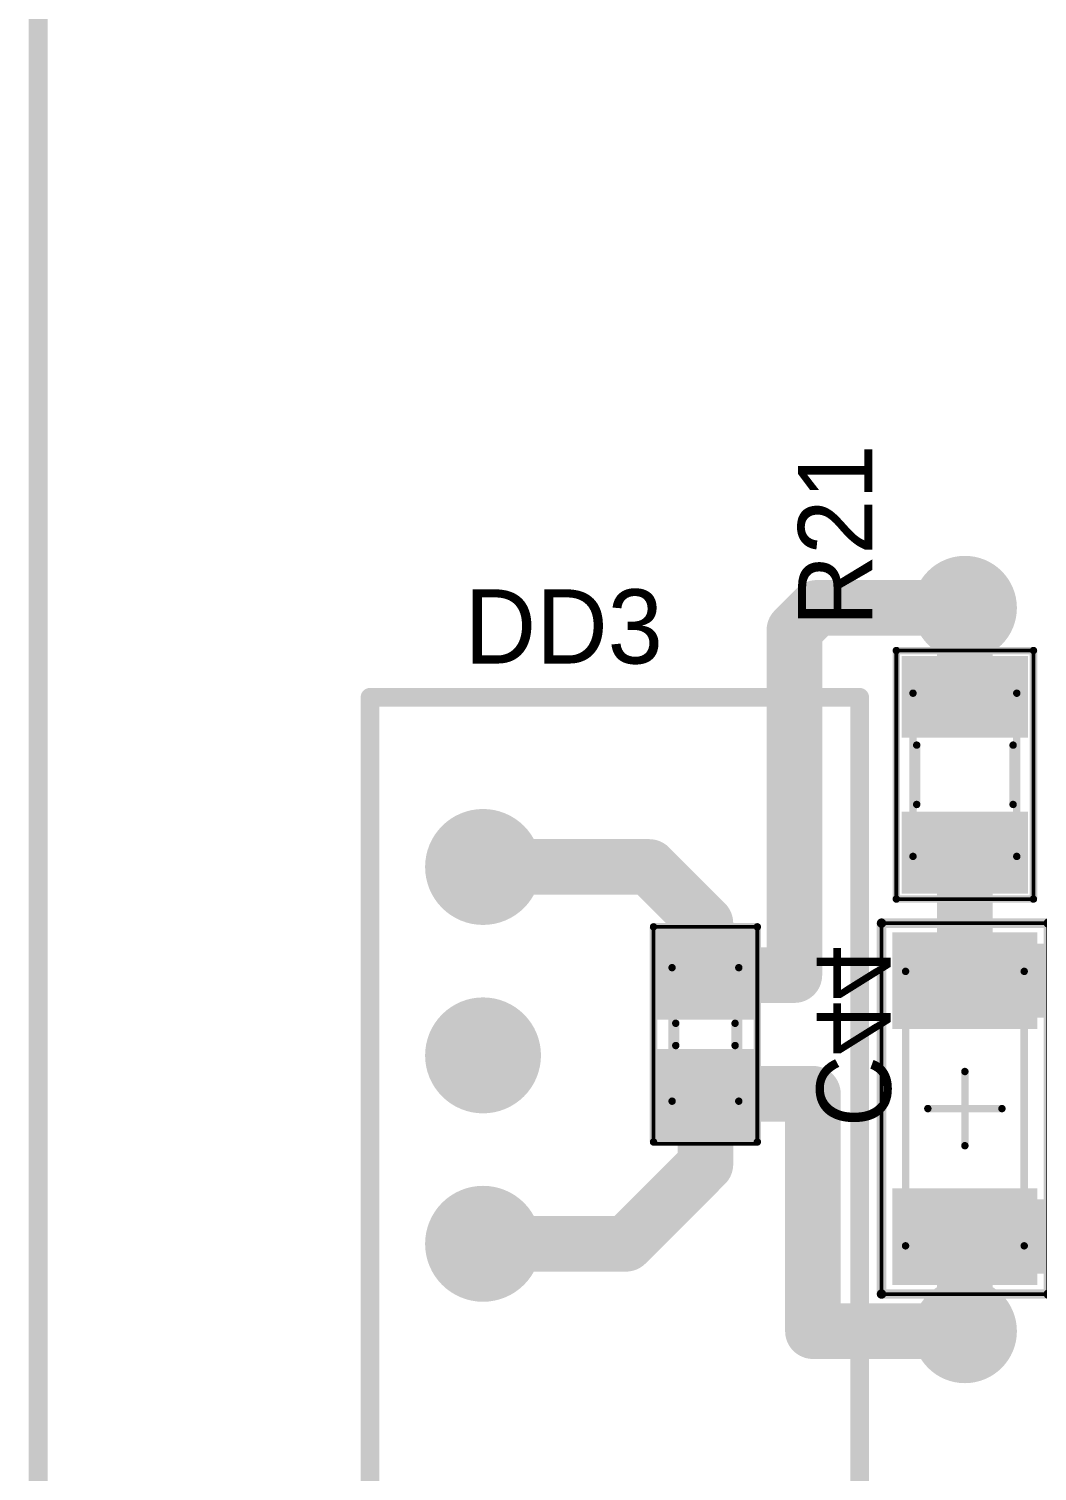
# Model space of a CAD drawing. Header units: millimetres. Extents: x 25 to 183, y 185 to 406.
# Drawn here: x 25.27 to 38.88, y 217.01 to 236.46 of the extents above; entities that cross this region are included whole.
import ezdxf

# ---------------------------------------------------------------- set-up
doc = ezdxf.new("R2010")
doc.units = ezdxf.units.MM
for name, color, linetype in [('BottomLayer', 5, 'Continuous'), ('BottomOverlay', 54, 'Continuous'), ('BottomPaste', 16, 'Continuous'), ('BottomSolder', 6, 'Continuous'), ('Mechanical1', 6, 'Continuous'), ('Mechanical13', 56, 'Continuous'), ('Mechanical15', 56, 'Continuous'), ('MultiLayer', 9, 'Continuous'), ('PadHoleLayer', 156, 'Continuous'), ('TopLayer', 1, 'Continuous'), ('TopOverlay', 2, 'Continuous'), ('TopPaste', 8, 'Continuous'), ('TopSolder', 216, 'Continuous'), ('ViaHoleLayer', 16, 'Continuous')]:
    doc.layers.add(name, color=color, linetype=linetype)

# ---------------------------------------------------------------- blocks, each defined once
blk = doc.blocks.new('SMD_C_0603_B_1892')
at = {"layer": 'BottomLayer'}
for points in [[(-1.29999994, 0.5499989), (-1.29999994, -0.5499989), (-0.30000194, 0.5499989), (-0.30000194, -0.5499989)], [(0.2999994, 0.5499989), (0.2999994, -0.5499989), (1.2999974, 0.5499989), (1.2999974, -0.5499989)]]:
    blk.add_solid(points, dxfattribs=at)
at = {"layer": 'BottomOverlay', "const_width": 0.0999998}
for points in [[(-1.44999964, 0.7000011399999999), (1.44999964, 0.7000011399999999)], [(-1.44999964, 0.7000011399999999), (-1.44999964, -0.7000011399999999)], [(1.44999964, 0.7000011399999999), (1.44999964, -0.7000011399999999)], [(-0.1499997, 0.40000174), (0.1499997, 0.40000174)], [(-0.1499997, -0.3999992), (0.1499997, -0.3999992)], [(-1.44999964, -0.7000011399999999), (1.44999964, -0.7000011399999999)]]:
    blk.add_lwpolyline(points, dxfattribs=at)
at = {"layer": 'BottomOverlay', "const_width": 0.0499999}
for points in [[(-1.47499832, 0.7000011399999999, 1), (-1.42500096, 0.7000011399999999, 1)], [(-1.47499832, 0.7000011399999999, 1), (-1.42500096, 0.7000011399999999, 1)], [(1.42500096, 0.7000011399999999, 1), (1.47499832, 0.7000011399999999, 1)], [(1.42500096, 0.7000011399999999, 1), (1.47499832, 0.7000011399999999, 1)], [(-0.17499838, 0.40000174, 1), (-0.12500102, 0.40000174, 1)], [(0.12500102, 0.40000174, 1), (0.17499838, 0.40000174, 1)], [(-0.17499838, -0.3999992, 1), (-0.12500102, -0.3999992, 1)], [(0.12500102, -0.3999992, 1), (0.17499838, -0.3999992, 1)], [(-1.47499832, -0.7000011399999999, 1), (-1.42500096, -0.7000011399999999, 1)], [(-1.47499832, -0.7000011399999999, 1), (-1.42500096, -0.7000011399999999, 1)], [(1.42500096, -0.7000011399999999, 1), (1.47499832, -0.7000011399999999, 1)], [(1.42500096, -0.7000011399999999, 1), (1.47499832, -0.7000011399999999, 1)]]:
    blk.add_lwpolyline(points, format="xyb", close=True, dxfattribs=at)
at = {"layer": 'BottomPaste'}
for points in [[(-1.29999994, 0.5499989), (-1.29999994, -0.5499989), (-0.30000194, 0.5499989), (-0.30000194, -0.5499989)], [(0.2999994, 0.5499989), (0.2999994, -0.5499989), (1.2999974, 0.5499989), (1.2999974, -0.5499989)]]:
    blk.add_solid(points, dxfattribs=at)
at = {"layer": 'BottomSolder'}
for points in [[(-1.40159994, 0.6515989), (-1.40159994, -0.6515989), (-0.19840194, 0.6515989), (-0.19840194, -0.6515989)], [(0.1983994, 0.6515989), (0.1983994, -0.6515989), (1.4015974, 0.6515989), (1.4015974, -0.6515989)]]:
    blk.add_solid(points, dxfattribs=at)
at = {"layer": 'Mechanical13', "const_width": 0.0999998}
for points in [[(-0.90000074, 0.45000164), (0.8999982, 0.45000164)], [(-0.90000074, 0.45000164), (-0.90000074, -0.4499991)], [(0.8999982, 0.45000164), (0.8999982, -0.4499991)], [(-0.90000074, -0.4499991), (0.8999982, -0.4499991)]]:
    blk.add_lwpolyline(points, dxfattribs=at)
at = {"layer": 'Mechanical13', "const_width": 0.0499999}
for points in [[(-0.9249994199999999, 0.45000164, 1), (-0.8750020599999999, 0.45000164, 1)], [(-0.9249994199999999, 0.45000164, 1), (-0.8750020599999999, 0.45000164, 1)], [(0.8749995199999999, 0.45000164, 1), (0.9249968799999999, 0.45000164, 1)], [(0.8749995199999999, 0.45000164, 1), (0.9249968799999999, 0.45000164, 1)], [(-0.9249994199999999, -0.4499991, 1), (-0.8750020599999999, -0.4499991, 1)], [(-0.9249994199999999, -0.4499991, 1), (-0.8750020599999999, -0.4499991, 1)], [(0.8749995199999999, -0.4499991, 1), (0.9249968799999999, -0.4499991, 1)], [(0.8749995199999999, -0.4499991, 1), (0.9249968799999999, -0.4499991, 1)]]:
    blk.add_lwpolyline(points, format="xyb", close=True, dxfattribs=at)
at = {"layer": 'Mechanical15', "const_width": 0.0499999}
for points in [[(-1.47500086, 0.7000011399999999), (1.44999964, 0.7000011399999999)], [(-1.47500086, 0.7000011399999999), (-1.47500086, -0.7000011399999999)], [(1.44999964, 0.7000011399999999), (1.44999964, -0.7000011399999999)], [(-1.47500086, -0.7000011399999999), (1.44999964, -0.7000011399999999)]]:
    blk.add_lwpolyline(points, dxfattribs=at)
at = {"layer": 'Mechanical15', "const_width": 0.02499868}
for points in [[(-1.4875002, 0.7000011399999999, 1), (-1.46250152, 0.7000011399999999, 1)], [(-1.4875002, 0.7000011399999999, 1), (-1.46250152, 0.7000011399999999, 1)], [(1.4375003, 0.7000011399999999, 1), (1.46249898, 0.7000011399999999, 1)], [(1.4375003, 0.7000011399999999, 1), (1.46249898, 0.7000011399999999, 1)], [(-1.4875002, -0.7000011399999999, 1), (-1.46250152, -0.7000011399999999, 1)], [(-1.4875002, -0.7000011399999999, 1), (-1.46250152, -0.7000011399999999, 1)], [(1.4375003, -0.7000011399999999, 1), (1.46249898, -0.7000011399999999, 1)], [(1.4375003, -0.7000011399999999, 1), (1.46249898, -0.7000011399999999, 1)]]:
    blk.add_lwpolyline(points, format="xyb", close=True, dxfattribs=at)
blk = doc.blocks.new('SIP7_1910')
at = {"layer": 'BottomLayer', "const_width": 0.67999864}
for points in [[(9.82000068, 0, 1), (10.49999932, 0, 1)], [(12.36000068, 0, 1), (13.03999932, 0, 1)], [(14.90000068, 0, 1), (15.57999932, 0, 1)]]:
    blk.add_lwpolyline(points, format="xyb", close=True, dxfattribs=at)
at = {"layer": 'BottomSolder', "const_width": 0.78159864}
for points in [[(9.769200679999999, 0, 1), (10.55079932, 0, 1)], [(12.30920068, 0, 1), (13.09079932, 0, 1)], [(14.84920068, 0, 1), (15.63079932, 0, 1)]]:
    blk.add_lwpolyline(points, format="xyb", close=True, dxfattribs=at)
at = {"layer": 'MultiLayer', "const_width": 0.67999864}
for points in [[(9.82000068, 0, 1), (10.49999932, 0, 1)], [(12.36000068, 0, 1), (13.03999932, 0, 1)], [(14.90000068, 0, 1), (15.57999932, 0, 1)]]:
    blk.add_lwpolyline(points, format="xyb", close=True, dxfattribs=at)
at = {"layer": 'PadHoleLayer', "const_width": 0.3999992}
for points in [[(9.9600004, 0, 1), (10.3599996, 0, 1)], [(12.5000004, 0, 1), (12.8999996, 0, 1)], [(15.0400004, 0, 1), (15.4399996, 0, 1)]]:
    blk.add_lwpolyline(points, format="xyb", close=True, dxfattribs=at)
at = {"layer": 'TopLayer', "const_width": 0.67999864}
for points in [[(9.82000068, 0, 1), (10.49999932, 0, 1)], [(12.36000068, 0, 1), (13.03999932, 0, 1)], [(14.90000068, 0, 1), (15.57999932, 0, 1)]]:
    blk.add_lwpolyline(points, format="xyb", close=True, dxfattribs=at)
at = {"layer": 'TopOverlay', "const_width": 0.254}
for points in [[(-2.54, 1.524), (17.526, 1.524)], [(17.526, 1.524), (17.526, -5.08)], [(-2.54, -5.08), (16.002, -5.08)], [(16.002, -5.08), (17.526, -5.08)]]:
    blk.add_lwpolyline(points, dxfattribs=at)
at = {"layer": 'TopOverlay', "const_width": 0.127}
for points in [[(17.4625, 1.524, 1), (17.5895, 1.524, 1)], [(17.4625, 1.524, 1), (17.5895, 1.524, 1)], [(15.9385, -5.08, 1), (16.0655, -5.08, 1)], [(15.9385, -5.08, 1), (16.0655, -5.08, 1)], [(17.4625, -5.08, 1), (17.5895, -5.08, 1)], [(17.4625, -5.08, 1), (17.5895, -5.08, 1)]]:
    blk.add_lwpolyline(points, format="xyb", close=True, dxfattribs=at)
at = {"layer": 'TopSolder', "const_width": 0.78159864}
for points in [[(9.769200679999999, 0, 1), (10.55079932, 0, 1)], [(12.30920068, 0, 1), (13.09079932, 0, 1)], [(14.84920068, 0, 1), (15.63079932, 0, 1)]]:
    blk.add_lwpolyline(points, format="xyb", close=True, dxfattribs=at)
blk = doc.blocks.new('SOD80C_1938')
at = {"layer": 'Mechanical13', "const_width": 0.0999998}
for points in [[(-1.85000138, 0.7999984), (-1.85000138, -0.80000094)], [(-1.85000138, 0.7999984), (1.84999884, 0.7999984)], [(1.84999884, 0.7999984), (1.84999884, -0.80000094)], [(-1.85000138, -0.80000094), (1.84999884, -0.80000094)]]:
    blk.add_lwpolyline(points, dxfattribs=at)
at = {"layer": 'Mechanical13', "const_width": 0.0499999}
for points in [[(-1.87500006, 0.7999984, 1), (-1.8250027, 0.7999984, 1)], [(-1.87500006, 0.7999984, 1), (-1.8250027, 0.7999984, 1)], [(1.82500016, 0.7999984, 1), (1.87499752, 0.7999984, 1)], [(1.82500016, 0.7999984, 1), (1.87499752, 0.7999984, 1)], [(-1.87500006, -0.80000094, 1), (-1.8250027, -0.80000094, 1)], [(-1.87500006, -0.80000094, 1), (-1.8250027, -0.80000094, 1)], [(1.82500016, -0.80000094, 1), (1.87499752, -0.80000094, 1)], [(1.82500016, -0.80000094, 1), (1.87499752, -0.80000094, 1)]]:
    blk.add_lwpolyline(points, format="xyb", close=True, dxfattribs=at)
at = {"layer": 'Mechanical15'}
for points, const_width in [([(-2.50000008, 1.12499902), (-2.50000008, -1.12500156)], 0.0499999), ([(-2.50000008, 1.12499902), (2.50000008, 1.12499902)], 0.0499999), ([(2.50000008, 1.12499902), (2.50000008, -1.12500156)], 0.0499999), ([(0, 0.499999), (0, -0.50000154)], 0.0999998), ([(-0.50000154, 0), (0.499999, 0)], 0.0999998), ([(-2.50000008, -1.12500156), (2.50000008, -1.12500156)], 0.0499999)]:
    blk.add_lwpolyline(points, dxfattribs=dict(at, const_width=const_width))
for points, const_width in [([(-2.51249942, 1.12499902, 1), (-2.48750074, 1.12499902, 1)], 0.02499868), ([(-2.51249942, 1.12499902, 1), (-2.48750074, 1.12499902, 1)], 0.02499868), ([(2.48750074, 1.12499902, 1), (2.51249942, 1.12499902, 1)], 0.02499868), ([(2.48750074, 1.12499902, 1), (2.51249942, 1.12499902, 1)], 0.02499868), ([(-0.02499868, 0.499999, 1), (0.02499868, 0.499999, 1)], 0.0499999), ([(-0.52500022, 0, 1), (-0.47500286, 0, 1)], 0.0499999), ([(0.47500032, 0, 1), (0.52499768, 0, 1)], 0.0499999), ([(-0.02499868, -0.50000154, 1), (0.02499868, -0.50000154, 1)], 0.0499999), ([(-2.51249942, -1.12500156, 1), (-2.48750074, -1.12500156, 1)], 0.02499868), ([(-2.51249942, -1.12500156, 1), (-2.48750074, -1.12500156, 1)], 0.02499868), ([(2.48750074, -1.12500156, 1), (2.51249942, -1.12500156, 1)], 0.02499868), ([(2.48750074, -1.12500156, 1), (2.51249942, -1.12500156, 1)], 0.02499868)]:
    blk.add_lwpolyline(points, format="xyb", close=True, dxfattribs=dict(at, const_width=const_width))
at = {"layer": 'TopLayer'}
for points in [[(-1.17500146, -0.8749995199999999), (-1.17500146, 0.8749995199999999), (-2.27499926, -0.8749995199999999), (-2.27499926, 0.8749995199999999)], [(2.27499926, -0.8749995199999999), (2.27499926, 0.8749995199999999), (1.17500146, -0.8749995199999999), (1.17500146, 0.8749995199999999)]]:
    blk.add_solid(points, dxfattribs=at)
at = {"layer": 'TopOverlay'}
for p, q in [((-0.05587746, -3.3249997), (-0.05587746, -2.8171648)), ((-0.30979364, -3.07108098), (0.19804126, -3.07108098))]:
    blk.add_line(p, q, dxfattribs=at)
at = {"layer": 'TopOverlay', "const_width": 0.127}
for points in [[(-2.50000008, 1.12499902), (-2.50000008, -1.12499902)], [(-2.50000008, 1.12499902), (2.50000008, 1.12499902)], [(2.50000008, 1.12499902), (2.50000008, -1.12499902)], [(-2.50000008, -1.12499902), (2.50000008, -1.12499902)]]:
    blk.add_lwpolyline(points, dxfattribs=at)
at = {"layer": 'TopOverlay', "const_width": 0.0635}
for points in [[(-2.53175008, 1.12499902, 1), (-2.46825008, 1.12499902, 1)], [(-2.53175008, 1.12499902, 1), (-2.46825008, 1.12499902, 1)], [(2.46825008, 1.12499902, 1), (2.53175008, 1.12499902, 1)], [(2.46825008, 1.12499902, 1), (2.53175008, 1.12499902, 1)], [(-2.53175008, -1.12499902, 1), (-2.46825008, -1.12499902, 1)], [(-2.53175008, -1.12499902, 1), (-2.46825008, -1.12499902, 1)], [(2.46825008, -1.12499902, 1), (2.53175008, -1.12499902, 1)], [(2.46825008, -1.12499902, 1), (2.53175008, -1.12499902, 1)]]:
    blk.add_lwpolyline(points, format="xyb", close=True, dxfattribs=at)
at = {"layer": 'TopPaste'}
for points in [[(-1.17500146, -0.8749995199999999), (-1.17500146, 0.8749995199999999), (-2.27499926, -0.8749995199999999), (-2.27499926, 0.8749995199999999)], [(2.27499926, -0.8749995199999999), (2.27499926, 0.8749995199999999), (1.17500146, -0.8749995199999999), (1.17500146, 0.8749995199999999)]]:
    blk.add_solid(points, dxfattribs=at)
at = {"layer": 'TopSolder'}
for points in [[(-1.07340146, -0.9765995199999999), (-1.07340146, 0.9765995199999999), (-2.37659926, -0.9765995199999999), (-2.37659926, 0.9765995199999999)], [(2.37659926, -0.9765995199999999), (2.37659926, 0.9765995199999999), (1.07340146, -0.9765995199999999), (1.07340146, 0.9765995199999999)]]:
    blk.add_solid(points, dxfattribs=at)
blk = doc.blocks.new('SMD_R_0805_1949')
at = {"layer": 'Mechanical13', "const_width": 0.0999998}
for points in [[(-1.10000034, -0.6999985999999999), (-1.10000034, 0.7000011399999999)], [(1.10000034, 0.7000011399999999), (-1.10000034, 0.7000011399999999)], [(1.10000034, -0.6999985999999999), (1.10000034, 0.7000011399999999)], [(1.10000034, -0.6999985999999999), (-1.10000034, -0.6999985999999999)]]:
    blk.add_lwpolyline(points, dxfattribs=at)
at = {"layer": 'Mechanical13', "const_width": 0.0499999}
for points in [[(-1.12499902, 0.7000011399999999, 1), (-1.07500166, 0.7000011399999999, 1)], [(-1.12499902, 0.7000011399999999, 1), (-1.07500166, 0.7000011399999999, 1)], [(1.07500166, 0.7000011399999999, 1), (1.12499902, 0.7000011399999999, 1)], [(1.07500166, 0.7000011399999999, 1), (1.12499902, 0.7000011399999999, 1)], [(-1.12499902, -0.6999985999999999, 1), (-1.07500166, -0.6999985999999999, 1)], [(-1.12499902, -0.6999985999999999, 1), (-1.07500166, -0.6999985999999999, 1)], [(1.07500166, -0.6999985999999999, 1), (1.12499902, -0.6999985999999999, 1)], [(1.07500166, -0.6999985999999999, 1), (1.12499902, -0.6999985999999999, 1)]]:
    blk.add_lwpolyline(points, format="xyb", close=True, dxfattribs=at)
at = {"layer": 'Mechanical15', "const_width": 0.0499999}
for points in [[(-1.67500046, -0.9249994199999999), (-1.67500046, 0.9249994199999999)], [(1.67500046, 0.9249994199999999), (-1.67500046, 0.9249994199999999)], [(1.67500046, -0.9249994199999999), (1.67500046, 0.9249994199999999)], [(1.67500046, -0.9249994199999999), (-1.67500046, -0.9249994199999999)]]:
    blk.add_lwpolyline(points, dxfattribs=at)
at = {"layer": 'Mechanical15', "const_width": 0.02499868}
for points in [[(-1.6874998, 0.9249994199999999, 1), (-1.66250112, 0.9249994199999999, 1)], [(-1.6874998, 0.9249994199999999, 1), (-1.66250112, 0.9249994199999999, 1)], [(1.66250112, 0.9249994199999999, 1), (1.6874998, 0.9249994199999999, 1)], [(1.66250112, 0.9249994199999999, 1), (1.6874998, 0.9249994199999999, 1)], [(-1.6874998, -0.9249994199999999, 1), (-1.66250112, -0.9249994199999999, 1)], [(-1.6874998, -0.9249994199999999, 1), (-1.66250112, -0.9249994199999999, 1)], [(1.66250112, -0.9249994199999999, 1), (1.6874998, -0.9249994199999999, 1)], [(1.66250112, -0.9249994199999999, 1), (1.6874998, -0.9249994199999999, 1)]]:
    blk.add_lwpolyline(points, format="xyb", close=True, dxfattribs=at)
at = {"layer": 'TopLayer'}
for points in [[(-0.6000013399999999, -0.7499985), (-0.6000013399999999, 0.7499985), (-1.49999954, -0.7499985), (-1.49999954, 0.7499985)], [(1.49999954, -0.7499985), (1.49999954, 0.7499985), (0.6000013399999999, -0.7499985), (0.6000013399999999, 0.7499985)]]:
    blk.add_solid(points, dxfattribs=at)
at = {"layer": 'TopOverlay', "const_width": 0.0999998}
for points in [[(1.67500046, 0.9249994199999999), (-1.67500046, 0.9249994199999999)], [(-1.67500046, -0.9249994199999999), (-1.67500046, 0.9249994199999999)], [(1.67500046, -0.9249994199999999), (1.67500046, 0.9249994199999999)], [(0.3999992, 0.6500012399999999), (-0.3999992, 0.6500012399999999)], [(0.3999992, -0.6499986999999999), (-0.3999992, -0.6499986999999999)], [(1.67500046, -0.9249994199999999), (-1.67500046, -0.9249994199999999)]]:
    blk.add_lwpolyline(points, dxfattribs=at)
at = {"layer": 'TopOverlay', "const_width": 0.0499999}
for points in [[(-1.69999914, 0.9249994199999999, 1), (-1.65000178, 0.9249994199999999, 1)], [(-1.69999914, 0.9249994199999999, 1), (-1.65000178, 0.9249994199999999, 1)], [(1.65000178, 0.9249994199999999, 1), (1.69999914, 0.9249994199999999, 1)], [(1.65000178, 0.9249994199999999, 1), (1.69999914, 0.9249994199999999, 1)], [(-0.42499788, 0.6500012399999999, 1), (-0.37500052, 0.6500012399999999, 1)], [(0.37500052, 0.6500012399999999, 1), (0.42499788, 0.6500012399999999, 1)], [(-0.42499788, -0.6499986999999999, 1), (-0.37500052, -0.6499986999999999, 1)], [(0.37500052, -0.6499986999999999, 1), (0.42499788, -0.6499986999999999, 1)], [(-1.69999914, -0.9249994199999999, 1), (-1.65000178, -0.9249994199999999, 1)], [(-1.69999914, -0.9249994199999999, 1), (-1.65000178, -0.9249994199999999, 1)], [(1.65000178, -0.9249994199999999, 1), (1.69999914, -0.9249994199999999, 1)], [(1.65000178, -0.9249994199999999, 1), (1.69999914, -0.9249994199999999, 1)]]:
    blk.add_lwpolyline(points, format="xyb", close=True, dxfattribs=at)
at = {"layer": 'TopPaste'}
for points in [[(-0.6000013399999999, -0.7499985), (-0.6000013399999999, 0.7499985), (-1.49999954, -0.7499985), (-1.49999954, 0.7499985)], [(1.49999954, -0.7499985), (1.49999954, 0.7499985), (0.6000013399999999, -0.7499985), (0.6000013399999999, 0.7499985)]]:
    blk.add_solid(points, dxfattribs=at)
at = {"layer": 'TopSolder'}
for points in [[(-0.49840134, -0.8515984999999999), (-0.49840134, 0.8515984999999999), (-1.60159954, -0.8515984999999999), (-1.60159954, 0.8515984999999999)], [(1.60159954, -0.8515984999999999), (1.60159954, 0.8515984999999999), (0.49840134, -0.8515984999999999), (0.49840134, 0.8515984999999999)]]:
    blk.add_solid(points, dxfattribs=at)

msp = doc.modelspace()

# ---------------------------------------------------------------- linework, layer by layer
at = {"layer": 'BottomLayer'}
for points, const_width in [([(37.600001, 228.6499999, 1), (38.1999998, 228.6499999, 1)], 0.5999987999999999), ([(35.71249906, 228.65000244, 1), (36.08749958, 228.65000244, 1)], 0.37500052), ([(35.71249906, 228.65000244, 1), (36.08749958, 228.65000244, 1)], 0.37500052), ([(35.7125016, 228.6499999, 1), (36.08750212, 228.6499999, 1)], 0.37500052), ([(35.7125016, 228.6499999, 1), (36.08750212, 228.6499999, 1)], 0.37500052), ([(37.71250014, 228.6499999, 1), (38.08750066, 228.6499999, 1)], 0.37500052), ([(35.4125022, 228.35000304, 1), (35.78750272, 228.35000304, 1)], 0.37500052), ([(35.4125022, 228.35000304, 1), (35.78750272, 228.35000304, 1)], 0.37500052), ([(31.21250552, 225.15750752, 1), (31.58750604, 225.15750752, 1)], 0.37500052), ([(33.45499024, 225.15750752, 1), (33.82999076, 225.15750752, 1)], 0.37500052), ([(33.45499024, 225.15750752, 1), (33.82999076, 225.15750752, 1)], 0.37500052), ([(34.21249952, 224.39999824, 1), (34.58750003999999, 224.39999824, 1)], 0.37500052), ([(34.21249952, 224.39999824, 1), (34.58750003999999, 224.39999824, 1)], 0.37500052), ([(34.21249952, 223.6999971, 1), (34.58750003999999, 223.6999971, 1)], 0.37500052), ([(34.21249952, 223.6999971, 1), (34.58750003999999, 223.6999971, 1)], 0.37500052), ([(35.4125022, 223.6999971, 1), (35.78750272, 223.6999971, 1)], 0.37500052), ([(35.4125022, 223.6999971, 1), (35.78750272, 223.6999971, 1)], 0.37500052), ([(34.21249952, 222.09999776, 1), (34.58750003999999, 222.09999776, 1)], 0.37500052), ([(34.21249952, 222.09999776, 1), (34.58750003999999, 222.09999776, 1)], 0.37500052), ([(35.66249662, 222.09999776, 1), (36.03749714, 222.09999776, 1)], 0.37500052), ([(35.66249662, 222.09999776, 1), (36.03749714, 222.09999776, 1)], 0.37500052), ([(34.21249952, 221.1500022, 1), (34.58750003999999, 221.1500022, 1)], 0.37500052), ([(34.21249952, 221.1500022, 1), (34.58750003999999, 221.1500022, 1)], 0.37500052), ([(31.21250552, 220.07750752, 1), (31.58750604, 220.07750752, 1)], 0.37500052), ([(33.14000484, 220.07750752, 1), (33.51500536, 220.07750752, 1)], 0.37500052), ([(33.14000484, 220.07750752, 1), (33.51500536, 220.07750752, 1)], 0.37500052), ([(37.600001, 218.89999908, 1), (38.1999998, 218.89999908, 1)], 0.5999987999999999), ([(35.66249662, 218.89999908, 1), (36.03749714, 218.89999908, 1)], 0.37500052), ([(35.66249662, 218.89999908, 1), (36.03749714, 218.89999908, 1)], 0.37500052), ([(37.71250014, 218.89999908, 1), (38.08750066, 218.89999908, 1)], 0.37500052)]:
    msp.add_lwpolyline(points, format="xyb", close=True, dxfattribs=dict(at, const_width=const_width))
at = {"layer": 'BottomLayer', "const_width": 0.75000104}
for points in [[(35.60000246, 228.35000304), (35.89999932, 228.65000244)], [(35.89999932, 228.65000244), (35.90000186, 228.6499999)], [(35.90000186, 228.6499999), (37.9000004, 228.6499999)], [(35.60000246, 223.6999971), (35.60000246, 228.35000304)], [(31.40000578, 225.15750752), (33.6424905, 225.15750752)], [(33.6424905, 225.15750752), (34.39999977999999, 224.39999824)], [(34.39999977999999, 223.6999971), (34.39999977999999, 224.39999824)], [(34.39999977999999, 223.6999971), (35.60000246, 223.6999971)], [(34.39999977999999, 222.09999776), (35.84999688, 222.09999776)], [(34.39999977999999, 221.1500022), (34.39999977999999, 222.09999776)], [(35.84999688, 218.89999908), (35.84999688, 222.09999776)], [(33.3275051, 220.07750752), (34.39999977999999, 221.1500022)], [(31.40000578, 220.07750752), (33.3275051, 220.07750752)], [(35.84999688, 218.89999908), (37.9000004, 218.89999908)]]:
    msp.add_lwpolyline(points, dxfattribs=at)
at = {"layer": 'BottomSolder', "const_width": 0.7015988}
for points in [[(37.549201, 228.6499999, 1), (38.2507998, 228.6499999, 1)], [(37.549201, 218.89999908, 1), (38.2507998, 218.89999908, 1)]]:
    msp.add_lwpolyline(points, format="xyb", close=True, dxfattribs=at)
at = {"layer": 'Mechanical1', "const_width": 0.254}
msp.add_lwpolyline([(25.4, 190.4000002), (25.4, 400.3999993)], dxfattribs=at)
at = {"layer": 'MultiLayer', "const_width": 0.5999987999999999}
for points in [[(37.600001, 228.6499999, 1), (38.1999998, 228.6499999, 1)], [(37.600001, 218.89999908, 1), (38.1999998, 218.89999908, 1)]]:
    msp.add_lwpolyline(points, format="xyb", close=True, dxfattribs=at)
at = {"layer": 'TopLayer'}
for points, const_width in [([(37.600001, 228.6499999, 1), (38.1999998, 228.6499999, 1)], 0.5999987999999999), ([(37.71250014, 228.6499999, 1), (38.08750066, 228.6499999, 1)], 0.37500052), ([(37.71250014, 227.44999976, 1), (38.08750066, 227.44999976, 1)], 0.37500052), ([(37.71250014, 225.34999888, 1), (38.08750066, 225.34999888, 1)], 0.37500052), ([(37.65000089999999, 223.62500106, 1), (38.1499999, 223.62500106, 1)], 0.499999), ([(37.71250014, 223.62500106, 1), (38.08750066, 223.62500106, 1)], 0.37500052), ([(37.65000089999999, 220.17500034, 1), (38.1499999, 220.17500034, 1)], 0.499999), ([(37.71250014, 220.17500034, 1), (38.08750066, 220.17500034, 1)], 0.37500052), ([(37.600001, 218.89999908, 1), (38.1999998, 218.89999908, 1)], 0.5999987999999999), ([(37.71250014, 218.89999908, 1), (38.08750066, 218.89999908, 1)], 0.37500052)]:
    msp.add_lwpolyline(points, format="xyb", close=True, dxfattribs=dict(at, const_width=const_width))
for points, const_width in [([(37.9000004, 227.44999976), (37.9000004, 228.6499999)], 0.75000104), ([(37.9000004, 223.62500106), (37.9000004, 225.34999888)], 0.75000104), ([(37.9000004, 223.62500106), (39.37500126, 223.62500106)], 1.00000054), ([(37.9000004, 220.17500034), (39.67500065999999, 220.17500034)], 1.00000054), ([(37.9000004, 218.89999908), (37.9000004, 220.17500034)], 0.75000104)]:
    msp.add_lwpolyline(points, dxfattribs=dict(at, const_width=const_width))
at = {"layer": 'TopSolder', "const_width": 0.7015988}
for points in [[(37.549201, 228.6499999, 1), (38.2507998, 228.6499999, 1)], [(37.549201, 218.89999908, 1), (38.2507998, 218.89999908, 1)]]:
    msp.add_lwpolyline(points, format="xyb", close=True, dxfattribs=at)
at = {"layer": 'ViaHoleLayer', "const_width": 0.3499993}
for points in [[(37.72499948, 228.6499999, 1), (38.07500132, 228.6499999, 1)], [(37.72499948, 218.89999908, 1), (38.07500132, 218.89999908, 1)]]:
    msp.add_lwpolyline(points, format="xyb", close=True, dxfattribs=at)

# ---------------------------------------------------------------- block references
for name, p, rotation in [('SMD_R_0805_1949', (37.9000004, 226.39999932), 270), ('SIP7_1910', (31.40000578, 209.91750752), 90), ('SMD_C_0603_B_1892', (34.39999977999999, 222.8999987), 90), ('SOD80C_1938', (37.9000004, 221.9000007), 90)]:
    msp.add_blockref(name, p, dxfattribs=dict(rotation=rotation))

# ---------------------------------------------------------------- texts
at = {"layer": 'BottomOverlay', "text_generation_flag": 2}
msp.add_text('C44', height=1.00000054, rotation=270, dxfattribs=at).set_placement((35.89999932, 221.6500012))
at = {"layer": 'TopOverlay'}
msp.add_text('R21', height=1.00000054, rotation=90, dxfattribs=at).set_placement((36.65000036, 228.4000004))
msp.add_text('DD3', height=1.00000054, dxfattribs=at).set_placement((31.1500012, 227.89999886))

doc.saveas('drawing.dxf')
